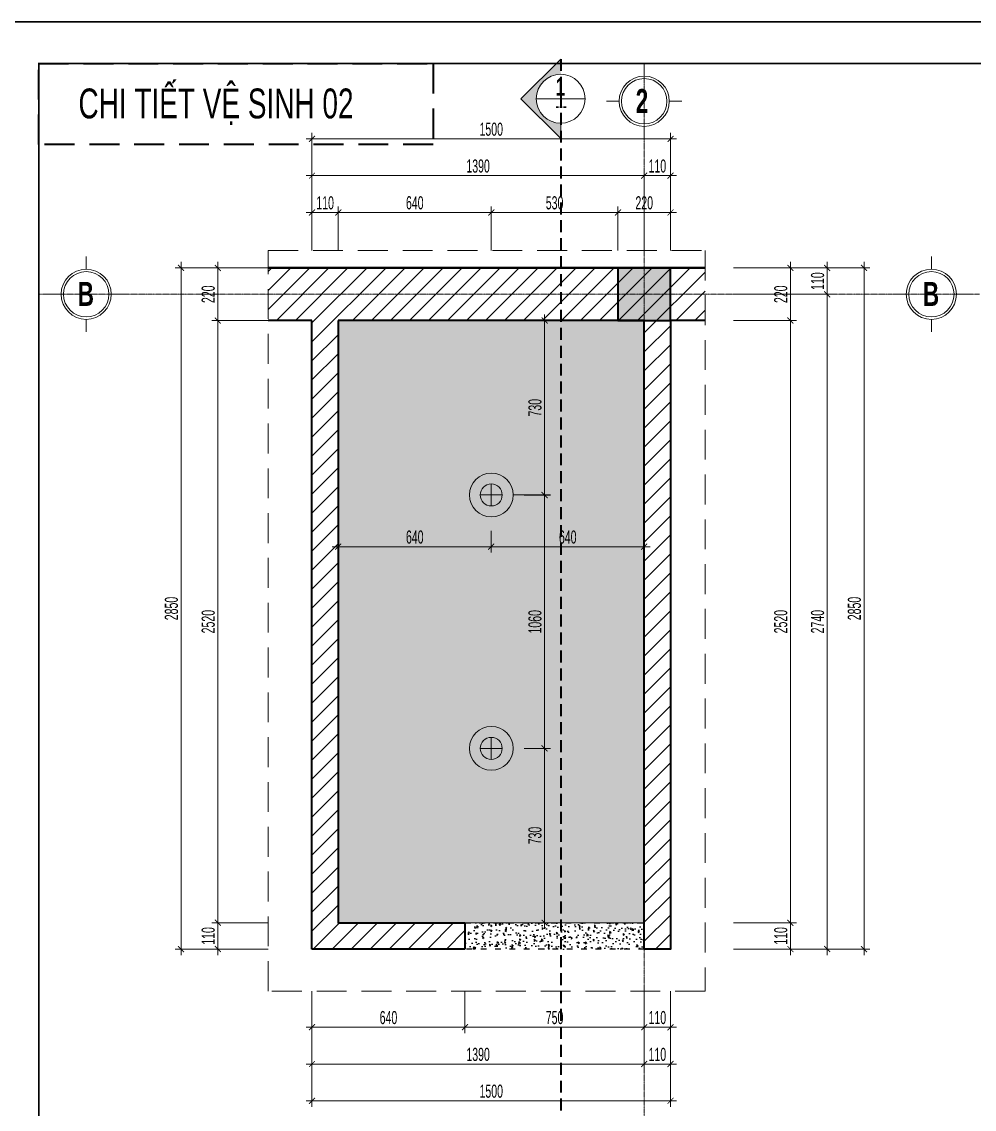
# Model space of a CAD drawing. Header units: millimetres. Extents: x 1336014 to 2939047, y -333549 to -60566.
# Drawn here: x 1395822 to 1399807, y -203598 to -199047 of the extents above; entities that cross this region are included whole.
import ezdxf
from ezdxf.enums import TextEntityAlignment as Align

# ---------------------------------------------------------------- set-up
doc = ezdxf.new("R2010")
doc.units = ezdxf.units.MM
doc.header["$MEASUREMENT"] = 0
for name, pattern in [('$1$HIDDEN', [0.375, 0.25, -0.125]), ('ACAD_ISO03W100', [30, 12, -18]), ('CENTER2', [1.125, 0.75, -0.125, 0.125, -0.125]), ('HIDDEN', [0.375, 0.25, -0.125])]:
    doc.linetypes.add(name, pattern=pattern)
for name, color, linetype, lineweight in [('01.Cut', 255, 'Continuous', 35), ('02.Thay', 145, 'Continuous', 15), ('03.Manh', 251, 'Continuous', 13), ('05.Text', 253, 'Continuous', 18), ('06.betong', 2, 'Continuous', 35), ('08.Dim', 156, 'Continuous', 15), ('09.Hatch', 250, 'Continuous', 5), ('10.Text', 254, 'Continuous', 18), ('10.truc', 250, 'CENTER2', 20), ('11.Khung bo', 32, 'Continuous', 50), ('12.Khung', 36, 'Continuous', 25), ('CCA - TUONG', 7, 'Continuous', 35)]:
    doc.layers.add(name, color=color, linetype=linetype, lineweight=lineweight)
doc.layers.add('HACH', color=250, linetype='Continuous')
doc.layers.add('truc1', color=250, linetype='ACAD_ISO03W100')
doc.layers.add('Tpl_Bound', color=1, linetype='Continuous', plot=False)
doc.styles.add('AVANTH', font='')
doc.styles.add('AVANTHB', font='')
doc.styles.add('TT5_Ghi chu 1', font='', dxfattribs={"width": 0.7, "height": 240})
doc.styles.add('TT5_Text Dim', font='hoatbif.shx', dxfattribs={"width": 0.6})
doc.styles.get('AVANTH').set_extended_font_data('.VnAvantH')
doc.styles.get('AVANTHB').set_extended_font_data('.VnAvantH', bold=True)
doc.styles.get('TT5_Ghi chu 1').set_extended_font_data('.VnBlackH')
doc.dimstyles.new('TT5_Dim 1-25', dxfattribs={"dimscale": 25, "dimtxt": 2.2, "dimasz": 1, "dimexe": 1, "dimexo": 0, "dimgap": 0.5, "dimtad": 1, "dimdec": 0, "dimzin": 0, "dimdsep": 46, "dimtxsty": 'TT5_Text Dim', "dimblk": 'ARCHTICK', "dimcen": 0, "dimdle": 1, "dimclrd": 256, "dimclre": 256, "dimclrt": 1, "dimadec": 0, "dimazin": 0, "dimtfac": 0.015, "dimtdec": 0, "dimtix": 1, "dimtmove": 2, "dimatfit": 3, "dimldrblk": 'DOT', "dimfxl": 1, "dimtolj": 1, "dimtzin": 0, "dimlwd": -1, "dimlwe": -1, "dimarcsym": 1})

# ---------------------------------------------------------------- blocks, each defined once
blk = doc.blocks.new('100')
at = {"layer": '11.Khung bo', "const_width": 26.7}
blk.add_lwpolyline([(1860913, -945240), (1860913, -916940), (1896063, -916940), (1896063, -945240)], close=True, dxfattribs=at)
blk.add_lwpolyline([(1860913, -945240), (1860913, -916940), (1896063, -916940), (1896063, -945240)], close=True, dxfattribs=at)
blk.add_lwpolyline([(1860913, -945240), (1860913, -916940), (1896063, -916940), (1896063, -945240)], close=True, dxfattribs=at)
at = {"layer": '12.Khung'}
blk.add_lwpolyline([(1901579, -945940), (1901579, -916240), (1859580, -916240), (1859580, -945940)], close=True, dxfattribs=at)
blk.add_lwpolyline([(1901579, -945940), (1901579, -916240), (1859580, -916240), (1859580, -945940)], close=True, dxfattribs=at)
blk.add_lwpolyline([(1901579, -945940), (1901579, -916240), (1859580, -916240), (1859580, -945940)], close=True, dxfattribs=at)
blk = doc.blocks.new('DANHTRUC')
for p, q in [((980383, -947347), (980383, -947137)), ((979963, -947767), (979753, -947767)), ((980803, -947767), (981013, -947767)), ((980383, -948187), (980383, -948397))]:
    blk.add_line(p, q)
for radius in [420, 380]:
    blk.add_circle((980383, -947767), radius)
blk = doc.blocks.new('DFGFH')
h = blk.add_hatch(color=256)
h.dxf.hatch_style = 1
h.paths.add_polyline_path([(15438.1, 12136.8), (15658.1, 12136.8), (15658.1, 12356.8), (15438.1, 12356.8)])
blk.add_lwpolyline([(15438.1, 12136.8), (15658.1, 12136.8), (15658.1, 12356.8), (15438.1, 12356.8)], close=True)
blk = doc.blocks.new('_ARCHTICK')
at = {"const_width": 0.15}
blk.add_lwpolyline([(-0.5, -0.5), (0.5, 0.5)], dxfattribs=at)
blk = doc.blocks.new('*D1545')
at = {"layer": '08.Dim', "transparency": 16777216}
for p, q in [((1398799.2, -200077.7), (1399062.4, -200077.7)), ((1399037.4, -200052.7), (1399037.4, -200322.7)), ((1398799.2, -200297.7), (1399062.4, -200297.7))]:
    blk.add_line(p, q, dxfattribs=at)
at = {"layer": 'Defpoints', "color": 0, "transparency": 16777216}
for p in [(1398799.2, -200077.7), (1398799.2, -200297.7), (1399037.4, -200297.7)]:
    blk.add_point(p, dxfattribs=at)
at = {"layer": '08.Dim', "transparency": 16777216, "xscale": 25, "yscale": 25, "zscale": 25}
for p, rotation in [((1399037.4, -200077.7), 90), ((1399037.4, -200297.7), 270)]:
    blk.add_blockref('_ARCHTICK', p, dxfattribs=dict(at, rotation=rotation))
at = {"layer": '08.Dim', "color": 1, "transparency": 16777216, "insert": (1398997.4, -200187.7), "char_height": 55, "attachment_point": 5, "rotation": 90, "style": 'TT5_Text Dim'}
blk.add_mtext('\\A1;220', dxfattribs=at)
blk = doc.blocks.new('_DOT')
blk.add_line((-0.5, 0), (-1, 0))
at = {"const_width": 0.5}
blk.add_lwpolyline([(-0.25, 0, 1), (0.25, 0, 1)], format="xyb", close=True, dxfattribs=at)
blk = doc.blocks.new('*D1546')
at = {"layer": '08.Dim', "transparency": 16777216}
for p, q in [((1398799.2, -200297.7), (1399062.4, -200297.7)), ((1399037.4, -200272.7), (1399037.4, -202842.7)), ((1398799.2, -202817.7), (1399062.4, -202817.7))]:
    blk.add_line(p, q, dxfattribs=at)
at = {"layer": 'Defpoints', "color": 0, "transparency": 16777216}
for p in [(1398799.2, -200297.7), (1398799.2, -202817.7), (1399037.4, -202817.7)]:
    blk.add_point(p, dxfattribs=at)
at = {"layer": '08.Dim', "transparency": 16777216, "xscale": 25, "yscale": 25, "zscale": 25}
for p, rotation in [((1399037.4, -200297.7), 90), ((1399037.4, -202817.7), 270)]:
    blk.add_blockref('_ARCHTICK', p, dxfattribs=dict(at, rotation=rotation))
at = {"layer": '08.Dim', "color": 1, "transparency": 16777216, "insert": (1398997.4, -201557.7), "char_height": 55, "attachment_point": 5, "rotation": 90, "style": 'TT5_Text Dim'}
blk.add_mtext('\\A1;2520', dxfattribs=at)
blk = doc.blocks.new('*D1547')
at = {"layer": '08.Dim', "transparency": 16777216}
for p, q in [((1399037.4, -202792.7), (1399037.4, -202952.7)), ((1398799.2, -202817.7), (1399062.4, -202817.7)), ((1398799.2, -202927.7), (1399062.4, -202927.7))]:
    blk.add_line(p, q, dxfattribs=at)
at = {"layer": 'Defpoints', "color": 0, "transparency": 16777216}
for p in [(1398799.2, -202817.7), (1398799.2, -202927.7), (1399037.4, -202927.7)]:
    blk.add_point(p, dxfattribs=at)
at = {"layer": '08.Dim', "transparency": 16777216, "xscale": 25, "yscale": 25, "zscale": 25}
for p, rotation in [((1399037.4, -202817.7), 90), ((1399037.4, -202927.7), 270)]:
    blk.add_blockref('_ARCHTICK', p, dxfattribs=dict(at, rotation=rotation))
at = {"layer": '08.Dim', "color": 1, "transparency": 16777216, "insert": (1398997.4, -202872.7), "char_height": 55, "attachment_point": 5, "rotation": 90, "style": 'TT5_Text Dim'}
blk.add_mtext('\\A1;110', dxfattribs=at)
blk = doc.blocks.new('*D1548')
at = {"layer": '08.Dim', "transparency": 16777216}
for p, q in [((1399191.4, -202952.7), (1399191.4, -200162.7)), ((1398799.2, -200187.7), (1399216.4, -200187.7)), ((1398799.2, -202927.7), (1399216.4, -202927.7))]:
    blk.add_line(p, q, dxfattribs=at)
at = {"layer": 'Defpoints', "color": 0, "transparency": 16777216}
for p in [(1398799.2, -200187.7), (1399191.4, -200187.7), (1398799.2, -202927.7)]:
    blk.add_point(p, dxfattribs=at)
at = {"layer": '08.Dim', "transparency": 16777216, "xscale": 25, "yscale": 25, "zscale": 25}
for p, rotation in [((1399191.4, -200187.7), 90), ((1399191.4, -202927.7), 270)]:
    blk.add_blockref('_ARCHTICK', p, dxfattribs=dict(at, rotation=rotation))
at = {"layer": '08.Dim', "color": 1, "transparency": 16777216, "insert": (1399151.4, -201557.7), "char_height": 55, "attachment_point": 5, "rotation": 90, "style": 'TT5_Text Dim'}
blk.add_mtext('\\A1;2740', dxfattribs=at)
blk = doc.blocks.new('*D1526')
at = {"layer": '08.Dim', "transparency": 16777216}
for p, q in [((1398799.2, -200077.7), (1399216.4, -200077.7)), ((1399191.4, -200212.7), (1399191.4, -200052.7)), ((1398799.2, -200187.7), (1399216.4, -200187.7))]:
    blk.add_line(p, q, dxfattribs=at)
at = {"layer": 'Defpoints', "color": 0, "transparency": 16777216}
for p in [(1398799.2, -200077.7), (1399191.4, -200077.7), (1398799.2, -200187.7)]:
    blk.add_point(p, dxfattribs=at)
at = {"layer": '08.Dim', "transparency": 16777216, "xscale": 25, "yscale": 25, "zscale": 25}
for p, rotation in [((1399191.4, -200077.7), 90), ((1399191.4, -200187.7), 270)]:
    blk.add_blockref('_ARCHTICK', p, dxfattribs=dict(at, rotation=rotation))
at = {"layer": '08.Dim', "color": 1, "transparency": 16777216, "insert": (1399151.4, -200132.7), "char_height": 55, "attachment_point": 5, "rotation": 90, "style": 'TT5_Text Dim'}
blk.add_mtext('\\A1;110', dxfattribs=at)
blk = doc.blocks.new('*D1527')
at = {"layer": '08.Dim', "transparency": 16777216}
for p, q in [((1398799.2, -200077.7), (1399370.4, -200077.7)), ((1399345.4, -200052.7), (1399345.4, -202952.7)), ((1398799.2, -202927.7), (1399370.4, -202927.7))]:
    blk.add_line(p, q, dxfattribs=at)
at = {"layer": 'Defpoints', "color": 0, "transparency": 16777216}
for p in [(1398799.2, -200077.7), (1398799.2, -202927.7), (1399345.4, -202927.7)]:
    blk.add_point(p, dxfattribs=at)
at = {"layer": '08.Dim', "transparency": 16777216, "xscale": 25, "yscale": 25, "zscale": 25}
for p, rotation in [((1399345.4, -200077.7), 90), ((1399345.4, -202927.7), 270)]:
    blk.add_blockref('_ARCHTICK', p, dxfattribs=dict(at, rotation=rotation))
at = {"layer": '08.Dim', "color": 1, "transparency": 16777216, "insert": (1399305.4, -201502.7), "char_height": 55, "attachment_point": 5, "rotation": 90, "style": 'TT5_Text Dim'}
blk.add_mtext('\\A1;2850', dxfattribs=at)
blk = doc.blocks.new('*D1528')
at = {"layer": '08.Dim', "transparency": 16777216}
for p, q in [((1397010.9, -199845.5), (1397170.9, -199845.5)), ((1397035.9, -200004.7), (1397035.9, -199820.5)), ((1397145.9, -200004.7), (1397145.9, -199820.5))]:
    blk.add_line(p, q, dxfattribs=at)
at = {"layer": 'Defpoints', "color": 0, "transparency": 16777216}
for p in [(1397145.9, -199845.5), (1397035.9, -200004.7), (1397145.9, -200004.7)]:
    blk.add_point(p, dxfattribs=at)
at = {"layer": '08.Dim', "transparency": 16777216, "xscale": 25, "yscale": 25, "zscale": 25, "rotation": 180}
blk.add_blockref('_ARCHTICK', (1397035.9, -199845.5), dxfattribs=at)
at = {"layer": '08.Dim', "transparency": 16777216, "xscale": 25, "yscale": 25, "zscale": 25}
blk.add_blockref('_ARCHTICK', (1397145.9, -199845.5), dxfattribs=at)
at = {"layer": '08.Dim', "color": 1, "transparency": 16777216, "insert": (1397090.9, -199805.5), "char_height": 55, "attachment_point": 5, "style": 'TT5_Text Dim'}
blk.add_mtext('\\A1;110', dxfattribs=at)
blk = doc.blocks.new('*D1529')
at = {"layer": '08.Dim', "transparency": 16777216}
for p, q in [((1397120.9, -199845.5), (1397810.9, -199845.5)), ((1397145.9, -200004.7), (1397145.9, -199820.5)), ((1397785.9, -200004.7), (1397785.9, -199820.5))]:
    blk.add_line(p, q, dxfattribs=at)
at = {"layer": 'Defpoints', "color": 0, "transparency": 16777216}
for p in [(1397785.9, -199845.5), (1397145.9, -200004.7), (1397785.9, -200004.7)]:
    blk.add_point(p, dxfattribs=at)
at = {"layer": '08.Dim', "transparency": 16777216, "xscale": 25, "yscale": 25, "zscale": 25, "rotation": 180}
blk.add_blockref('_ARCHTICK', (1397145.9, -199845.5), dxfattribs=at)
at = {"layer": '08.Dim', "transparency": 16777216, "xscale": 25, "yscale": 25, "zscale": 25}
blk.add_blockref('_ARCHTICK', (1397785.9, -199845.5), dxfattribs=at)
at = {"layer": '08.Dim', "color": 1, "transparency": 16777216, "insert": (1397465.9, -199805.5), "char_height": 55, "attachment_point": 5, "style": 'TT5_Text Dim'}
blk.add_mtext('\\A1;640', dxfattribs=at)
blk = doc.blocks.new('*D1530')
at = {"layer": '08.Dim', "transparency": 16777216}
for p, q in [((1397760.9, -199845.5), (1398340.9, -199845.5)), ((1397785.9, -200004.7), (1397785.9, -199820.5)), ((1398315.9, -200004.7), (1398315.9, -199820.5))]:
    blk.add_line(p, q, dxfattribs=at)
at = {"layer": 'Defpoints', "color": 0, "transparency": 16777216}
for p in [(1398315.9, -199845.5), (1397785.9, -200004.7), (1398315.9, -200004.7)]:
    blk.add_point(p, dxfattribs=at)
at = {"layer": '08.Dim', "transparency": 16777216, "xscale": 25, "yscale": 25, "zscale": 25, "rotation": 180}
blk.add_blockref('_ARCHTICK', (1397785.9, -199845.5), dxfattribs=at)
at = {"layer": '08.Dim', "transparency": 16777216, "xscale": 25, "yscale": 25, "zscale": 25}
blk.add_blockref('_ARCHTICK', (1398315.9, -199845.5), dxfattribs=at)
at = {"layer": '08.Dim', "color": 1, "transparency": 16777216, "insert": (1398050.9, -199805.5), "char_height": 55, "attachment_point": 5, "style": 'TT5_Text Dim'}
blk.add_mtext('\\A1;530', dxfattribs=at)
blk = doc.blocks.new('*D1531')
at = {"layer": '08.Dim', "transparency": 16777216}
for p, q in [((1398290.9, -199845.5), (1398560.9, -199845.5)), ((1398315.9, -200004.7), (1398315.9, -199820.5)), ((1398535.9, -200004.7), (1398535.9, -199820.5))]:
    blk.add_line(p, q, dxfattribs=at)
at = {"layer": 'Defpoints', "color": 0, "transparency": 16777216}
for p in [(1398535.9, -199845.5), (1398315.9, -200004.7), (1398535.9, -200004.7)]:
    blk.add_point(p, dxfattribs=at)
at = {"layer": '08.Dim', "transparency": 16777216, "xscale": 25, "yscale": 25, "zscale": 25, "rotation": 180}
blk.add_blockref('_ARCHTICK', (1398315.9, -199845.5), dxfattribs=at)
at = {"layer": '08.Dim', "transparency": 16777216, "xscale": 25, "yscale": 25, "zscale": 25}
blk.add_blockref('_ARCHTICK', (1398535.9, -199845.5), dxfattribs=at)
at = {"layer": '08.Dim', "color": 1, "transparency": 16777216, "insert": (1398425.9, -199805.5), "char_height": 55, "attachment_point": 5, "style": 'TT5_Text Dim'}
blk.add_mtext('\\A1;220', dxfattribs=at)
blk = doc.blocks.new('*D1532')
at = {"layer": '08.Dim', "transparency": 16777216}
for p, q in [((1397035.9, -200004.7), (1397035.9, -199666.5)), ((1398425.9, -200004.7), (1398425.9, -199666.5)), ((1397010.9, -199691.5), (1398450.9, -199691.5))]:
    blk.add_line(p, q, dxfattribs=at)
at = {"layer": 'Defpoints', "color": 0, "transparency": 16777216}
for p in [(1398425.9, -199691.5), (1397035.9, -200004.7), (1398425.9, -200004.7)]:
    blk.add_point(p, dxfattribs=at)
at = {"layer": '08.Dim', "transparency": 16777216, "xscale": 25, "yscale": 25, "zscale": 25, "rotation": 180}
blk.add_blockref('_ARCHTICK', (1397035.9, -199691.5), dxfattribs=at)
at = {"layer": '08.Dim', "transparency": 16777216, "xscale": 25, "yscale": 25, "zscale": 25}
blk.add_blockref('_ARCHTICK', (1398425.9, -199691.5), dxfattribs=at)
at = {"layer": '08.Dim', "color": 1, "transparency": 16777216, "insert": (1397730.9, -199651.5), "char_height": 55, "attachment_point": 5, "style": 'TT5_Text Dim'}
blk.add_mtext('\\A1;1390', dxfattribs=at)
blk = doc.blocks.new('*D1533')
at = {"layer": '08.Dim', "transparency": 16777216}
for p, q in [((1398425.9, -200004.7), (1398425.9, -199666.5)), ((1398535.9, -200004.7), (1398535.9, -199666.5)), ((1398400.9, -199691.5), (1398560.9, -199691.5))]:
    blk.add_line(p, q, dxfattribs=at)
at = {"layer": 'Defpoints', "color": 0, "transparency": 16777216}
for p in [(1398535.9, -199691.5), (1398425.9, -200004.7), (1398535.9, -200004.7)]:
    blk.add_point(p, dxfattribs=at)
at = {"layer": '08.Dim', "transparency": 16777216, "xscale": 25, "yscale": 25, "zscale": 25, "rotation": 180}
blk.add_blockref('_ARCHTICK', (1398425.9, -199691.5), dxfattribs=at)
at = {"layer": '08.Dim', "transparency": 16777216, "xscale": 25, "yscale": 25, "zscale": 25}
blk.add_blockref('_ARCHTICK', (1398535.9, -199691.5), dxfattribs=at)
at = {"layer": '08.Dim', "color": 1, "transparency": 16777216, "insert": (1398480.9, -199651.5), "char_height": 55, "attachment_point": 5, "style": 'TT5_Text Dim'}
blk.add_mtext('\\A1;110', dxfattribs=at)
blk = doc.blocks.new('*D1534')
at = {"layer": '08.Dim', "transparency": 16777216}
for p, q in [((1397010.9, -199537.5), (1398560.9, -199537.5)), ((1397035.9, -200004.7), (1397035.9, -199512.5)), ((1398535.9, -200004.7), (1398535.9, -199512.5))]:
    blk.add_line(p, q, dxfattribs=at)
at = {"layer": 'Defpoints', "color": 0, "transparency": 16777216}
for p in [(1398535.9, -199537.5), (1397035.9, -200004.7), (1398535.9, -200004.7)]:
    blk.add_point(p, dxfattribs=at)
at = {"layer": '08.Dim', "transparency": 16777216, "xscale": 25, "yscale": 25, "zscale": 25, "rotation": 180}
blk.add_blockref('_ARCHTICK', (1397035.9, -199537.5), dxfattribs=at)
at = {"layer": '08.Dim', "transparency": 16777216, "xscale": 25, "yscale": 25, "zscale": 25}
blk.add_blockref('_ARCHTICK', (1398535.9, -199537.5), dxfattribs=at)
at = {"layer": '08.Dim', "color": 1, "transparency": 16777216, "insert": (1397785.9, -199497.5), "char_height": 55, "attachment_point": 5, "style": 'TT5_Text Dim'}
blk.add_mtext('\\A1;1500', dxfattribs=at)
blk = doc.blocks.new('*D1535')
at = {"layer": '08.Dim', "transparency": 16777216}
for p, q in [((1396853, -200077.7), (1396616.9, -200077.7)), ((1396641.9, -200052.7), (1396641.9, -200322.7)), ((1396853, -200297.7), (1396616.9, -200297.7))]:
    blk.add_line(p, q, dxfattribs=at)
at = {"layer": 'Defpoints', "color": 0, "transparency": 16777216}
for p in [(1396853, -200077.7), (1396641.9, -200297.7), (1396853, -200297.7)]:
    blk.add_point(p, dxfattribs=at)
at = {"layer": '08.Dim', "transparency": 16777216, "xscale": 25, "yscale": 25, "zscale": 25}
for p, rotation in [((1396641.9, -200077.7), 90), ((1396641.9, -200297.7), 270)]:
    blk.add_blockref('_ARCHTICK', p, dxfattribs=dict(at, rotation=rotation))
at = {"layer": '08.Dim', "color": 1, "transparency": 16777216, "insert": (1396601.9, -200187.7), "char_height": 55, "attachment_point": 5, "rotation": 90, "style": 'TT5_Text Dim'}
blk.add_mtext('\\A1;220', dxfattribs=at)
blk = doc.blocks.new('*D1536')
at = {"layer": '08.Dim', "transparency": 16777216}
for p, q in [((1396853, -200297.7), (1396616.9, -200297.7)), ((1396641.9, -200272.7), (1396641.9, -202842.7)), ((1396853, -202817.7), (1396616.9, -202817.7))]:
    blk.add_line(p, q, dxfattribs=at)
at = {"layer": 'Defpoints', "color": 0, "transparency": 16777216}
for p in [(1396853, -200297.7), (1396641.9, -202817.7), (1396853, -202817.7)]:
    blk.add_point(p, dxfattribs=at)
at = {"layer": '08.Dim', "transparency": 16777216, "xscale": 25, "yscale": 25, "zscale": 25}
for p, rotation in [((1396641.9, -200297.7), 90), ((1396641.9, -202817.7), 270)]:
    blk.add_blockref('_ARCHTICK', p, dxfattribs=dict(at, rotation=rotation))
at = {"layer": '08.Dim', "color": 1, "transparency": 16777216, "insert": (1396601.9, -201557.7), "char_height": 55, "attachment_point": 5, "rotation": 90, "style": 'TT5_Text Dim'}
blk.add_mtext('\\A1;2520', dxfattribs=at)
blk = doc.blocks.new('*D1537')
at = {"layer": '08.Dim', "transparency": 16777216}
for p, q in [((1396641.9, -202792.7), (1396641.9, -202952.7)), ((1396853, -202817.7), (1396616.9, -202817.7)), ((1396853, -202927.7), (1396616.9, -202927.7))]:
    blk.add_line(p, q, dxfattribs=at)
at = {"layer": 'Defpoints', "color": 0, "transparency": 16777216}
for p in [(1396853, -202817.7), (1396641.9, -202927.7), (1396853, -202927.7)]:
    blk.add_point(p, dxfattribs=at)
at = {"layer": '08.Dim', "transparency": 16777216, "xscale": 25, "yscale": 25, "zscale": 25}
for p, rotation in [((1396641.9, -202817.7), 90), ((1396641.9, -202927.7), 270)]:
    blk.add_blockref('_ARCHTICK', p, dxfattribs=dict(at, rotation=rotation))
at = {"layer": '08.Dim', "color": 1, "transparency": 16777216, "insert": (1396601.9, -202872.7), "char_height": 55, "attachment_point": 5, "rotation": 90, "style": 'TT5_Text Dim'}
blk.add_mtext('\\A1;110', dxfattribs=at)
blk = doc.blocks.new('*D1538')
at = {"layer": '08.Dim', "transparency": 16777216}
for p, q in [((1396853, -200077.7), (1396462.9, -200077.7)), ((1396487.9, -202952.7), (1396487.9, -200052.7)), ((1396853, -202927.7), (1396462.9, -202927.7))]:
    blk.add_line(p, q, dxfattribs=at)
at = {"layer": 'Defpoints', "color": 0, "transparency": 16777216}
for p in [(1396487.9, -200077.7), (1396853, -200077.7), (1396853, -202927.7)]:
    blk.add_point(p, dxfattribs=at)
at = {"layer": '08.Dim', "transparency": 16777216, "xscale": 25, "yscale": 25, "zscale": 25}
for p, rotation in [((1396487.9, -200077.7), 90), ((1396487.9, -202927.7), 270)]:
    blk.add_blockref('_ARCHTICK', p, dxfattribs=dict(at, rotation=rotation))
at = {"layer": '08.Dim', "color": 1, "transparency": 16777216, "insert": (1396447.9, -201502.7), "char_height": 55, "attachment_point": 5, "rotation": 90, "style": 'TT5_Text Dim'}
blk.add_mtext('\\A1;2850', dxfattribs=at)
blk = doc.blocks.new('*D1539')
at = {"layer": '08.Dim', "transparency": 16777216}
for p, q in [((1397035.9, -203103.7), (1397035.9, -203279.7)), ((1397675.9, -203103.7), (1397675.9, -203279.7)), ((1397010.9, -203254.7), (1397700.9, -203254.7))]:
    blk.add_line(p, q, dxfattribs=at)
at = {"layer": 'Defpoints', "color": 0, "transparency": 16777216}
for p in [(1397035.9, -203103.7), (1397675.9, -203103.7), (1397675.9, -203254.7)]:
    blk.add_point(p, dxfattribs=at)
at = {"layer": '08.Dim', "transparency": 16777216, "xscale": 25, "yscale": 25, "zscale": 25, "rotation": 180}
blk.add_blockref('_ARCHTICK', (1397035.9, -203254.7), dxfattribs=at)
at = {"layer": '08.Dim', "transparency": 16777216, "xscale": 25, "yscale": 25, "zscale": 25}
blk.add_blockref('_ARCHTICK', (1397675.9, -203254.7), dxfattribs=at)
at = {"layer": '08.Dim', "color": 1, "transparency": 16777216, "insert": (1397355.9, -203214.7), "char_height": 55, "attachment_point": 5, "style": 'TT5_Text Dim'}
blk.add_mtext('\\A1;640', dxfattribs=at)
blk = doc.blocks.new('*D1540')
at = {"layer": '08.Dim', "transparency": 16777216}
for p, q in [((1397675.9, -203103.7), (1397675.9, -203279.7)), ((1398425.9, -203103.7), (1398425.9, -203279.7)), ((1397650.9, -203254.7), (1398450.9, -203254.7))]:
    blk.add_line(p, q, dxfattribs=at)
at = {"layer": 'Defpoints', "color": 0, "transparency": 16777216}
for p in [(1397675.9, -203103.7), (1398425.9, -203103.7), (1398425.9, -203254.7)]:
    blk.add_point(p, dxfattribs=at)
at = {"layer": '08.Dim', "transparency": 16777216, "xscale": 25, "yscale": 25, "zscale": 25, "rotation": 180}
blk.add_blockref('_ARCHTICK', (1397675.9, -203254.7), dxfattribs=at)
at = {"layer": '08.Dim', "transparency": 16777216, "xscale": 25, "yscale": 25, "zscale": 25}
blk.add_blockref('_ARCHTICK', (1398425.9, -203254.7), dxfattribs=at)
at = {"layer": '08.Dim', "color": 1, "transparency": 16777216, "insert": (1398050.9, -203214.7), "char_height": 55, "attachment_point": 5, "style": 'TT5_Text Dim'}
blk.add_mtext('\\A1;750', dxfattribs=at)
blk = doc.blocks.new('*D1541')
at = {"layer": '08.Dim', "transparency": 16777216}
for p, q in [((1398425.9, -203103.7), (1398425.9, -203279.7)), ((1398535.9, -203103.7), (1398535.9, -203279.7)), ((1398400.9, -203254.7), (1398560.9, -203254.7))]:
    blk.add_line(p, q, dxfattribs=at)
at = {"layer": 'Defpoints', "color": 0, "transparency": 16777216}
for p in [(1398425.9, -203103.7), (1398535.9, -203103.7), (1398535.9, -203254.7)]:
    blk.add_point(p, dxfattribs=at)
at = {"layer": '08.Dim', "transparency": 16777216, "xscale": 25, "yscale": 25, "zscale": 25, "rotation": 180}
blk.add_blockref('_ARCHTICK', (1398425.9, -203254.7), dxfattribs=at)
at = {"layer": '08.Dim', "transparency": 16777216, "xscale": 25, "yscale": 25, "zscale": 25}
blk.add_blockref('_ARCHTICK', (1398535.9, -203254.7), dxfattribs=at)
at = {"layer": '08.Dim', "color": 1, "transparency": 16777216, "insert": (1398480.9, -203214.7), "char_height": 55, "attachment_point": 5, "style": 'TT5_Text Dim'}
blk.add_mtext('\\A1;110', dxfattribs=at)
blk = doc.blocks.new('*D1542')
at = {"layer": '08.Dim', "transparency": 16777216}
for p, q in [((1397035.9, -203103.7), (1397035.9, -203433.7)), ((1398425.9, -203103.7), (1398425.9, -203433.7)), ((1397010.9, -203408.7), (1398450.9, -203408.7))]:
    blk.add_line(p, q, dxfattribs=at)
at = {"layer": 'Defpoints', "color": 0, "transparency": 16777216}
for p in [(1397035.9, -203103.7), (1398425.9, -203103.7), (1398425.9, -203408.7)]:
    blk.add_point(p, dxfattribs=at)
at = {"layer": '08.Dim', "transparency": 16777216, "xscale": 25, "yscale": 25, "zscale": 25, "rotation": 180}
blk.add_blockref('_ARCHTICK', (1397035.9, -203408.7), dxfattribs=at)
at = {"layer": '08.Dim', "transparency": 16777216, "xscale": 25, "yscale": 25, "zscale": 25}
blk.add_blockref('_ARCHTICK', (1398425.9, -203408.7), dxfattribs=at)
at = {"layer": '08.Dim', "color": 1, "transparency": 16777216, "insert": (1397730.9, -203368.7), "char_height": 55, "attachment_point": 5, "style": 'TT5_Text Dim'}
blk.add_mtext('\\A1;1390', dxfattribs=at)
blk = doc.blocks.new('*D1543')
at = {"layer": '08.Dim', "transparency": 16777216}
for p, q in [((1398425.9, -203103.7), (1398425.9, -203433.7)), ((1398535.9, -203103.7), (1398535.9, -203433.7)), ((1398400.9, -203408.7), (1398560.9, -203408.7))]:
    blk.add_line(p, q, dxfattribs=at)
at = {"layer": 'Defpoints', "color": 0, "transparency": 16777216}
for p in [(1398425.9, -203103.7), (1398535.9, -203103.7), (1398535.9, -203408.7)]:
    blk.add_point(p, dxfattribs=at)
at = {"layer": '08.Dim', "transparency": 16777216, "xscale": 25, "yscale": 25, "zscale": 25, "rotation": 180}
blk.add_blockref('_ARCHTICK', (1398425.9, -203408.7), dxfattribs=at)
at = {"layer": '08.Dim', "transparency": 16777216, "xscale": 25, "yscale": 25, "zscale": 25}
blk.add_blockref('_ARCHTICK', (1398535.9, -203408.7), dxfattribs=at)
at = {"layer": '08.Dim', "color": 1, "transparency": 16777216, "insert": (1398480.9, -203368.7), "char_height": 55, "attachment_point": 5, "style": 'TT5_Text Dim'}
blk.add_mtext('\\A1;110', dxfattribs=at)
blk = doc.blocks.new('*D1544')
at = {"layer": '08.Dim', "transparency": 16777216}
for p, q in [((1397035.9, -203103.7), (1397035.9, -203587.7)), ((1398535.9, -203103.7), (1398535.9, -203587.7)), ((1397010.9, -203562.7), (1398560.9, -203562.7))]:
    blk.add_line(p, q, dxfattribs=at)
at = {"layer": 'Defpoints', "color": 0, "transparency": 16777216}
for p in [(1397035.9, -203103.7), (1398535.9, -203103.7), (1398535.9, -203562.7)]:
    blk.add_point(p, dxfattribs=at)
at = {"layer": '08.Dim', "transparency": 16777216, "xscale": 25, "yscale": 25, "zscale": 25, "rotation": 180}
blk.add_blockref('_ARCHTICK', (1397035.9, -203562.7), dxfattribs=at)
at = {"layer": '08.Dim', "transparency": 16777216, "xscale": 25, "yscale": 25, "zscale": 25}
blk.add_blockref('_ARCHTICK', (1398535.9, -203562.7), dxfattribs=at)
at = {"layer": '08.Dim', "color": 1, "transparency": 16777216, "insert": (1397785.9, -203522.7), "char_height": 55, "attachment_point": 5, "style": 'TT5_Text Dim'}
blk.add_mtext('\\A1;1500', dxfattribs=at)
blk = doc.blocks.new('dfgdgdggdg')
at = {"color": 147}
for p, q in [((0, 55), (0, -55)), ((-55, 0), (55, 0))]:
    blk.add_line(p, q, dxfattribs=at)
blk.add_circle((0, 0), 110)
blk.add_circle((0, 0), 55, dxfattribs=at)
blk = doc.blocks.new('*D1616')
at = {"layer": '08.Dim', "transparency": 16777216}
for p, q in [((1397145.9, -201178), (1397145.9, -201269)), ((1397785.9, -201178), (1397785.9, -201269)), ((1397120.9, -201244), (1397810.9, -201244))]:
    blk.add_line(p, q, dxfattribs=at)
at = {"layer": 'Defpoints', "color": 0, "transparency": 16777216}
for p in [(1397145.9, -201178), (1397785.9, -201178), (1397785.9, -201244)]:
    blk.add_point(p, dxfattribs=at)
at = {"layer": '08.Dim', "transparency": 16777216, "xscale": 25, "yscale": 25, "zscale": 25, "rotation": 180}
blk.add_blockref('_ARCHTICK', (1397145.9, -201244), dxfattribs=at)
at = {"layer": '08.Dim', "transparency": 16777216, "xscale": 25, "yscale": 25, "zscale": 25}
blk.add_blockref('_ARCHTICK', (1397785.9, -201244), dxfattribs=at)
at = {"layer": '08.Dim', "color": 1, "transparency": 16777216, "insert": (1397465.9, -201204), "char_height": 55, "attachment_point": 5, "style": 'TT5_Text Dim'}
blk.add_mtext('\\A1;640', dxfattribs=at)
blk = doc.blocks.new('*D1617')
at = {"layer": '08.Dim', "transparency": 16777216}
for p, q in [((1397785.9, -201178), (1397785.9, -201269)), ((1398425.9, -201178), (1398425.9, -201269)), ((1397760.9, -201244), (1398450.9, -201244))]:
    blk.add_line(p, q, dxfattribs=at)
at = {"layer": 'Defpoints', "color": 0, "transparency": 16777216}
for p in [(1397785.9, -201178), (1398425.9, -201178), (1398425.9, -201244)]:
    blk.add_point(p, dxfattribs=at)
at = {"layer": '08.Dim', "transparency": 16777216, "xscale": 25, "yscale": 25, "zscale": 25, "rotation": 180}
blk.add_blockref('_ARCHTICK', (1397785.9, -201244), dxfattribs=at)
at = {"layer": '08.Dim', "transparency": 16777216, "xscale": 25, "yscale": 25, "zscale": 25}
blk.add_blockref('_ARCHTICK', (1398425.9, -201244), dxfattribs=at)
at = {"layer": '08.Dim', "color": 1, "transparency": 16777216, "insert": (1398105.9, -201204), "char_height": 55, "attachment_point": 5, "style": 'TT5_Text Dim'}
blk.add_mtext('\\A1;640', dxfattribs=at)
blk = doc.blocks.new('*D1618')
at = {"layer": '08.Dim', "transparency": 16777216}
for p, q in [((1397877.6, -200297.7), (1398034, -200297.7)), ((1398009, -200272.7), (1398009, -201052.5)), ((1397877.6, -201027.5), (1398034, -201027.5))]:
    blk.add_line(p, q, dxfattribs=at)
at = {"layer": 'Defpoints', "color": 0, "transparency": 16777216}
for p in [(1397877.6, -200297.7), (1397877.6, -201027.5), (1398009, -201027.5)]:
    blk.add_point(p, dxfattribs=at)
at = {"layer": '08.Dim', "transparency": 16777216, "xscale": 25, "yscale": 25, "zscale": 25}
for p, rotation in [((1398009, -200297.7), 90), ((1398009, -201027.5), 270)]:
    blk.add_blockref('_ARCHTICK', p, dxfattribs=dict(at, rotation=rotation))
at = {"layer": '08.Dim', "color": 1, "transparency": 16777216, "insert": (1397969, -200662.6), "char_height": 55, "attachment_point": 5, "rotation": 90, "style": 'TT5_Text Dim'}
blk.add_mtext('\\A1;730', dxfattribs=at)
blk = doc.blocks.new('*D1619')
at = {"layer": '08.Dim', "transparency": 16777216}
for p, q in [((1397923.5, -201028.5), (1398034, -201028.5)), ((1398009, -201003.5), (1398009, -202113)), ((1397923.5, -202088), (1398034, -202088))]:
    blk.add_line(p, q, dxfattribs=at)
at = {"layer": 'Defpoints', "color": 0, "transparency": 16777216}
for p in [(1397923.5, -201028.5), (1397923.5, -202088), (1398009, -202088)]:
    blk.add_point(p, dxfattribs=at)
at = {"layer": '08.Dim', "transparency": 16777216, "xscale": 25, "yscale": 25, "zscale": 25}
for p, rotation in [((1398009, -201028.5), 90), ((1398009, -202088), 270)]:
    blk.add_blockref('_ARCHTICK', p, dxfattribs=dict(at, rotation=rotation))
at = {"layer": '08.Dim', "color": 1, "transparency": 16777216, "insert": (1397969, -201558.25), "char_height": 55, "attachment_point": 5, "rotation": 90, "style": 'TT5_Text Dim'}
blk.add_mtext('\\A1;1060', dxfattribs=at)
blk = doc.blocks.new('*D1620')
at = {"layer": '08.Dim', "transparency": 16777216}
for p, q in [((1398009, -202063), (1398009, -202842.7)), ((1397923.5, -202088), (1398034, -202088)), ((1397923.5, -202817.7), (1398034, -202817.7))]:
    blk.add_line(p, q, dxfattribs=at)
at = {"layer": 'Defpoints', "color": 0, "transparency": 16777216}
for p in [(1397923.5, -202088), (1397923.5, -202817.7), (1398009, -202817.7)]:
    blk.add_point(p, dxfattribs=at)
at = {"layer": '08.Dim', "transparency": 16777216, "xscale": 25, "yscale": 25, "zscale": 25}
for p, rotation in [((1398009, -202088), 90), ((1398009, -202817.7), 270)]:
    blk.add_blockref('_ARCHTICK', p, dxfattribs=dict(at, rotation=rotation))
at = {"layer": '08.Dim', "color": 1, "transparency": 16777216, "insert": (1397969, -202452.8), "char_height": 55, "attachment_point": 5, "rotation": 90, "style": 'TT5_Text Dim'}
blk.add_mtext('\\A1;730', dxfattribs=at)

msp = doc.modelspace()

# ---------------------------------------------------------------- hatches: boundary and pattern name
at = {"layer": '09.Hatch'}
msp.add_hatch(color=256, dxfattribs=at).paths.add_polyline_path([(1398076.4, -199267.4), (1398076.4, -199203.4), (1397910.1, -199369.7), (1398076.4, -199536), (1398076.4, -199472, -0.414214), (1397974.2, -199369.7, -0.414214)])
at = {"layer": '09.Hatch', "ltscale": 50}
h = msp.add_hatch(dxfattribs=at)
h.set_pattern_fill('TUONGXAY', color=256, scale=450, style=0)
h.set_pattern_definition([(45, (852888.946, -179573.73), (-39.7747564, 39.7747564), [])])
h.paths.add_polyline_path([(1396853, -200077.7), (1396853, -200297.7), (1397035.9, -200297.7), (1397035.9, -202927.7), (1397675.9, -202927.7), (1397675.9, -202817.7), (1397145.9, -202817.7), (1397145.9, -200297.7), (1398425.9, -200297.7), (1398425.9, -202927.7), (1398535.9, -202927.7), (1398535.9, -200297.7), (1398680.5, -200297.7), (1398680.5, -200077.7)])
at = {"layer": '09.Hatch'}
h = msp.add_hatch(dxfattribs=at)
h.set_pattern_fill('DOTS', color=256, scale=300)
h.set_pattern_definition([(0, (1624821.477, -306903.5), (9.375, 18.75), [0, -18.75])])
h.paths.add_polyline_path([(1397145.9, -200297.7), (1398425.9, -200297.7), (1398425.9, -202817.7), (1397145.9, -202817.7)])
at = {"layer": 'HACH'}
h = msp.add_hatch(dxfattribs=at)
h.set_pattern_fill('AR-CONC', color=256, scale=8.333333, angle=-90)
h.set_pattern_definition([(320, (-226645.53, 104335.816), (-5.2293446, -59.7716819), [6.25, -68.75]), (265, (-226645.53, 104335.816), (62.6826778, 11.5626111), [5, -55]), (10.4514, (-226645.966, 104330.835), (57.4532952, -48.2091151), [5.3116825, -58.4285093]), (316.1842, (-226628.864, 104335.816), (-13.7932512, -88.936754), [9.375, -103.125]), (6.6356, (-226630.01, 104328.405), (81.1764892, -77.888559), [7.967524, -87.64275]), (261.1842, (-226628.86, 104335.82), (81.17655, -77.8884954), [7.5, -82.5]), (291, (-226633.03, 104327.483), (-33.5515742, -49.7422543), [6.25, -68.75]), (236, (-226633.03, 104327.48), (60.4291704, -20.2762777), [5, -55]), (341.4514, (-226635.827, 104323.34), (26.8775414, -70.0185524), [5.3116825, -58.4285093]), (307.5, (-226645.53, 104335.816), (27.74115449, -1.01332128), [0, -54.3333333, 0, -55.8333333, 0, -55.2083333]), (277.5, (-226645.53, 104335.816), (32.86764266, -21.92246145), [0, -31.83333333, 0, -53.08333333, 0, -21.04166667]), (237.5, (-226645.53, 104354.4), (-1.87957264, -44.485203), [0, -20.8333333, 0, -65, 0, -86.25]), (227.5, (-226645.53, 104362.733), (8.3420819, -48.5988474), [0, -27.0833333, 0, -43.1666667, 0, -61.25])])
h.paths.add_polyline_path([(1397675.9, -202817.7), (1398425.9, -202817.7), (1398425.9, -202927.7), (1397675.9, -202927.7)])

# ---------------------------------------------------------------- linework, layer by layer
at = {"layer": '01.Cut'}
for points in [[(1398680.5, -200077.7), (1396853, -200077.7)], [(1396853, -200077.7), (1398680.5, -200077.7)], [(1397035.9, -200297.7), (1396853, -200297.7)], [(1397035.9, -202927.7), (1397035.9, -200297.7)], [(1398425.9, -200297.7), (1397145.9, -200297.7)], [(1397145.9, -200297.7), (1397145.9, -202817.7), (1397675.9, -202817.7)], [(1398535.9, -200297.7), (1398535.9, -202927.7), (1398425.9, -202927.7), (1398425.9, -200297.7)], [(1398680.5, -200297.7), (1398535.9, -200297.7)], [(1397675.9, -202817.7), (1397675.9, -202927.7)], [(1397675.9, -202927.7), (1397035.9, -202927.7)]]:
    msp.add_lwpolyline(points, dxfattribs=at)
at = {"layer": '02.Thay'}
for p, q in [((1397910.1, -199369.7), (1398076.4, -199203.4)), ((1397910.1, -199369.7), (1398076.4, -199536)), ((1398178.7, -199369.7), (1397974.2, -199369.7)), ((1398178.7, -199369.7), (1397974.2, -199369.7)), ((1398076.4, -199472), (1398076.4, -199536)), ((1398076.4, -199472), (1398076.4, -199536)), ((1398425.9, -202817.7), (1398425.9, -200297.7)), ((1398535.9, -202927.7), (1398535.9, -200297.7))]:
    msp.add_line(p, q, dxfattribs=at)
for points in [[(1397675.9, -202817.7), (1397675.9, -202927.7)], [(1398425.9, -202927.7), (1398535.9, -202927.7)]]:
    msp.add_lwpolyline(points, dxfattribs=at)
msp.add_circle((1398076.4, -199369.7), 102.3, dxfattribs=at)
msp.add_circle((1398076.4, -199369.7), 102.3, dxfattribs=at)
at = {"layer": '03.Manh'}
msp.add_lwpolyline([(1397145.9, -200297.7), (1398425.9, -200297.7), (1398425.9, -202817.7), (1397145.9, -202817.7)], close=True, dxfattribs=at)
at = {"layer": '05.Text', "color": 6, "linetype": '$1$HIDDEN', "ltscale": 500}
msp.add_lwpolyline([(1396853, -200004.7), (1398680.5, -200004.7), (1398680.5, -203103.7), (1396853, -203103.7)], close=True, dxfattribs=at)
at = {"layer": '10.truc'}
for p, q in [((1398425.9, -199222.5), (1398425.9, -203744.6)), ((1395892.6, -200187.7), (1399828.3, -200187.7))]:
    msp.add_line(p, q, dxfattribs=at)
at = {"layer": 'CCA - TUONG', "color": 1, "linetype": 'HIDDEN', "ltscale": 200}
msp.add_line((1398076.4, -199203.4), (1398076.4, -203653.2), dxfattribs=at)
at = {"layer": 'CCA - TUONG', "color": 6, "linetype": 'HIDDEN', "ltscale": 500}
msp.add_lwpolyline([(1395892.6, -199222.5), (1397542.4, -199222.5), (1397542.4, -199560.7), (1395892.6, -199560.7)], close=True, dxfattribs=at)
at = {"layer": 'Tpl_Bound', "color": 1}
msp.add_lwpolyline([(1395559.3, -206472.4), (1395559.3, -199047.5), (1406059.2, -199047.5), (1406059.2, -206472.4)], close=True, dxfattribs=at)
at = {"layer": 'truc1', "ltscale": 2}
msp.add_lwpolyline([(1397675.9, -202817.7), (1398425.9, -202817.7), (1398425.9, -202927.7), (1397675.9, -202927.7)], close=True, dxfattribs=at)

# ---------------------------------------------------------------- block references
at = {"layer": '05.Text', "xscale": 0.25, "yscale": 0.25, "zscale": 0.25}
for name, p in [('100', (930664.4, 30012.5)), ('DANHTRUC', (1153330.1, 37561.6)), ('DANHTRUC', (1150995.5, 36754)), ('DANHTRUC', (1154531.6, 36754))]:
    msp.add_blockref(name, p, dxfattribs=at)
at = {"layer": '06.betong'}
msp.add_blockref('DFGFH', (1382877.8, -212434.4), dxfattribs=at)
at = {"layer": '09.Hatch', "xscale": 0.8333333332557231, "yscale": 0.8333333332557231, "zscale": 0.8333333332557231}
for p in [(1397785.9, -201027.5), (1397785.9, -202088)]:
    msp.add_blockref('dfgdgdggdg', p, dxfattribs=at)

# ---------------------------------------------------------------- texts
at = {"layer": '05.Text', "width": 0.7}
for s, height, style, p in [('1', 75, 'AVANTHB', (1398075.1, -199319.5)), ('---', 50, 'AVANTH', (1398078.2, -199399.2))]:
    msp.add_text(s, height=height, dxfattribs=dict(at, style=style)).set_placement(p, align=Align.MIDDLE_CENTER)
at = {"layer": '05.Text', "style": 'AVANTHB', "width": 0.7}
for s, p in [('2', (1398390.5, -199428.8)), ('B', (1396055.9, -200236.5)), ('B', (1399592.1, -200236.5))]:
    msp.add_text(s, height=100, dxfattribs=at).set_placement(p)
at = {"layer": '10.Text', "style": 'TT5_Ghi chu 1', "width": 0.7}
msp.add_text('chi tiÕt vÖ sinh 02', height=125, dxfattribs=at).set_placement((1396058.9, -199451.9))

# ---------------------------------------------------------------- dimensions: what is measured, and where the dimension line sits
at = {"layer": '08.Dim'}
for base, p1, p2, picture, middle in [((1398535.9, -199537.5), (1397035.9, -200004.7), (1398535.9, -200004.7), '*D1534', (1397785.9, -199497.5)), ((1398425.9, -199691.5), (1397035.9, -200004.7), (1398425.9, -200004.7), '*D1532', (1397730.9, -199651.5)), ((1398535.9, -199691.5), (1398425.9, -200004.7), (1398535.9, -200004.7), '*D1533', (1398480.9, -199651.5)), ((1397145.9, -199845.5), (1397035.9, -200004.7), (1397145.9, -200004.7), '*D1528', (1397090.9, -199805.5)), ((1397785.9, -199845.5), (1397145.9, -200004.7), (1397785.9, -200004.7), '*D1529', (1397465.9, -199805.5)), ((1398315.9, -199845.5), (1397785.9, -200004.7), (1398315.9, -200004.7), '*D1530', (1398050.9, -199805.5)), ((1398535.9, -199845.5), (1398315.9, -200004.7), (1398535.9, -200004.7), '*D1531', (1398425.9, -199805.5)), ((1397785.9, -201244), (1397145.9, -201178), (1397785.9, -201178), '*D1616', (1397465.9, -201204)), ((1398425.9, -201244), (1397785.9, -201178), (1398425.9, -201178), '*D1617', (1398105.9, -201204)), ((1397675.9, -203254.7), (1397035.9, -203103.7), (1397675.9, -203103.7), '*D1539', (1397355.9, -203214.7)), ((1398425.9, -203408.7), (1397035.9, -203103.7), (1398425.9, -203103.7), '*D1542', (1397730.9, -203368.7)), ((1398535.9, -203562.7), (1397035.9, -203103.7), (1398535.9, -203103.7), '*D1544', (1397785.9, -203522.7)), ((1398425.9, -203254.7), (1397675.9, -203103.7), (1398425.9, -203103.7), '*D1540', (1398050.9, -203214.7)), ((1398535.9, -203254.7), (1398425.9, -203103.7), (1398535.9, -203103.7), '*D1541', (1398480.9, -203214.7)), ((1398535.9, -203408.7), (1398425.9, -203103.7), (1398535.9, -203103.7), '*D1543', (1398480.9, -203368.7))]:
    dim = msp.add_linear_dim(base=base, p1=p1, p2=p2, dimstyle='TT5_Dim 1-25', dxfattribs=at)
    dim.commit()
    dim.dimension.update_dxf_attribs({"geometry": picture, "text_midpoint": middle})
for base, p1, p2, picture, middle in [((1396487.9, -200077.7), (1396853, -202927.7), (1396853, -200077.7), '*D1538', (1396447.9, -201502.7)), ((1396641.9, -200297.7), (1396853, -200077.7), (1396853, -200297.7), '*D1535', (1396601.9, -200187.7)), ((1399037.4, -200297.7), (1398799.2, -200077.7), (1398799.2, -200297.7), '*D1545', (1398997.4, -200187.7)), ((1399191.4, -200077.7), (1398799.2, -200187.7), (1398799.2, -200077.7), '*D1526', (1399151.4, -200132.7)), ((1399345.4, -202927.7), (1398799.2, -200077.7), (1398799.2, -202927.7), '*D1527', (1399305.4, -201502.7)), ((1399191.4, -200187.7), (1398799.2, -202927.7), (1398799.2, -200187.7), '*D1548', (1399151.4, -201557.7)), ((1396641.9, -202817.7), (1396853, -200297.7), (1396853, -202817.7), '*D1536', (1396601.9, -201557.7)), ((1398009, -201027.5), (1397877.6, -200297.7), (1397877.6, -201027.5), '*D1618', (1397969, -200662.6)), ((1399037.4, -202817.7), (1398799.2, -200297.7), (1398799.2, -202817.7), '*D1546', (1398997.4, -201557.7)), ((1398009, -202088), (1397923.5, -201028.4999999), (1397923.5, -202088), '*D1619', (1397969, -201558.2499999)), ((1398009, -202817.7), (1397923.5, -202088), (1397923.5, -202817.7), '*D1620', (1397969, -202452.8)), ((1396641.9, -202927.7), (1396853, -202817.7), (1396853, -202927.7), '*D1537', (1396601.9, -202872.7)), ((1399037.4, -202927.7), (1398799.2, -202817.7), (1398799.2, -202927.7), '*D1547', (1398997.4, -202872.7))]:
    dim = msp.add_linear_dim(base=base, p1=p1, p2=p2, angle=90, dimstyle='TT5_Dim 1-25', dxfattribs=at)
    dim.commit()
    dim.dimension.update_dxf_attribs({"geometry": picture, "text_midpoint": middle})

doc.saveas('drawing.dxf')
